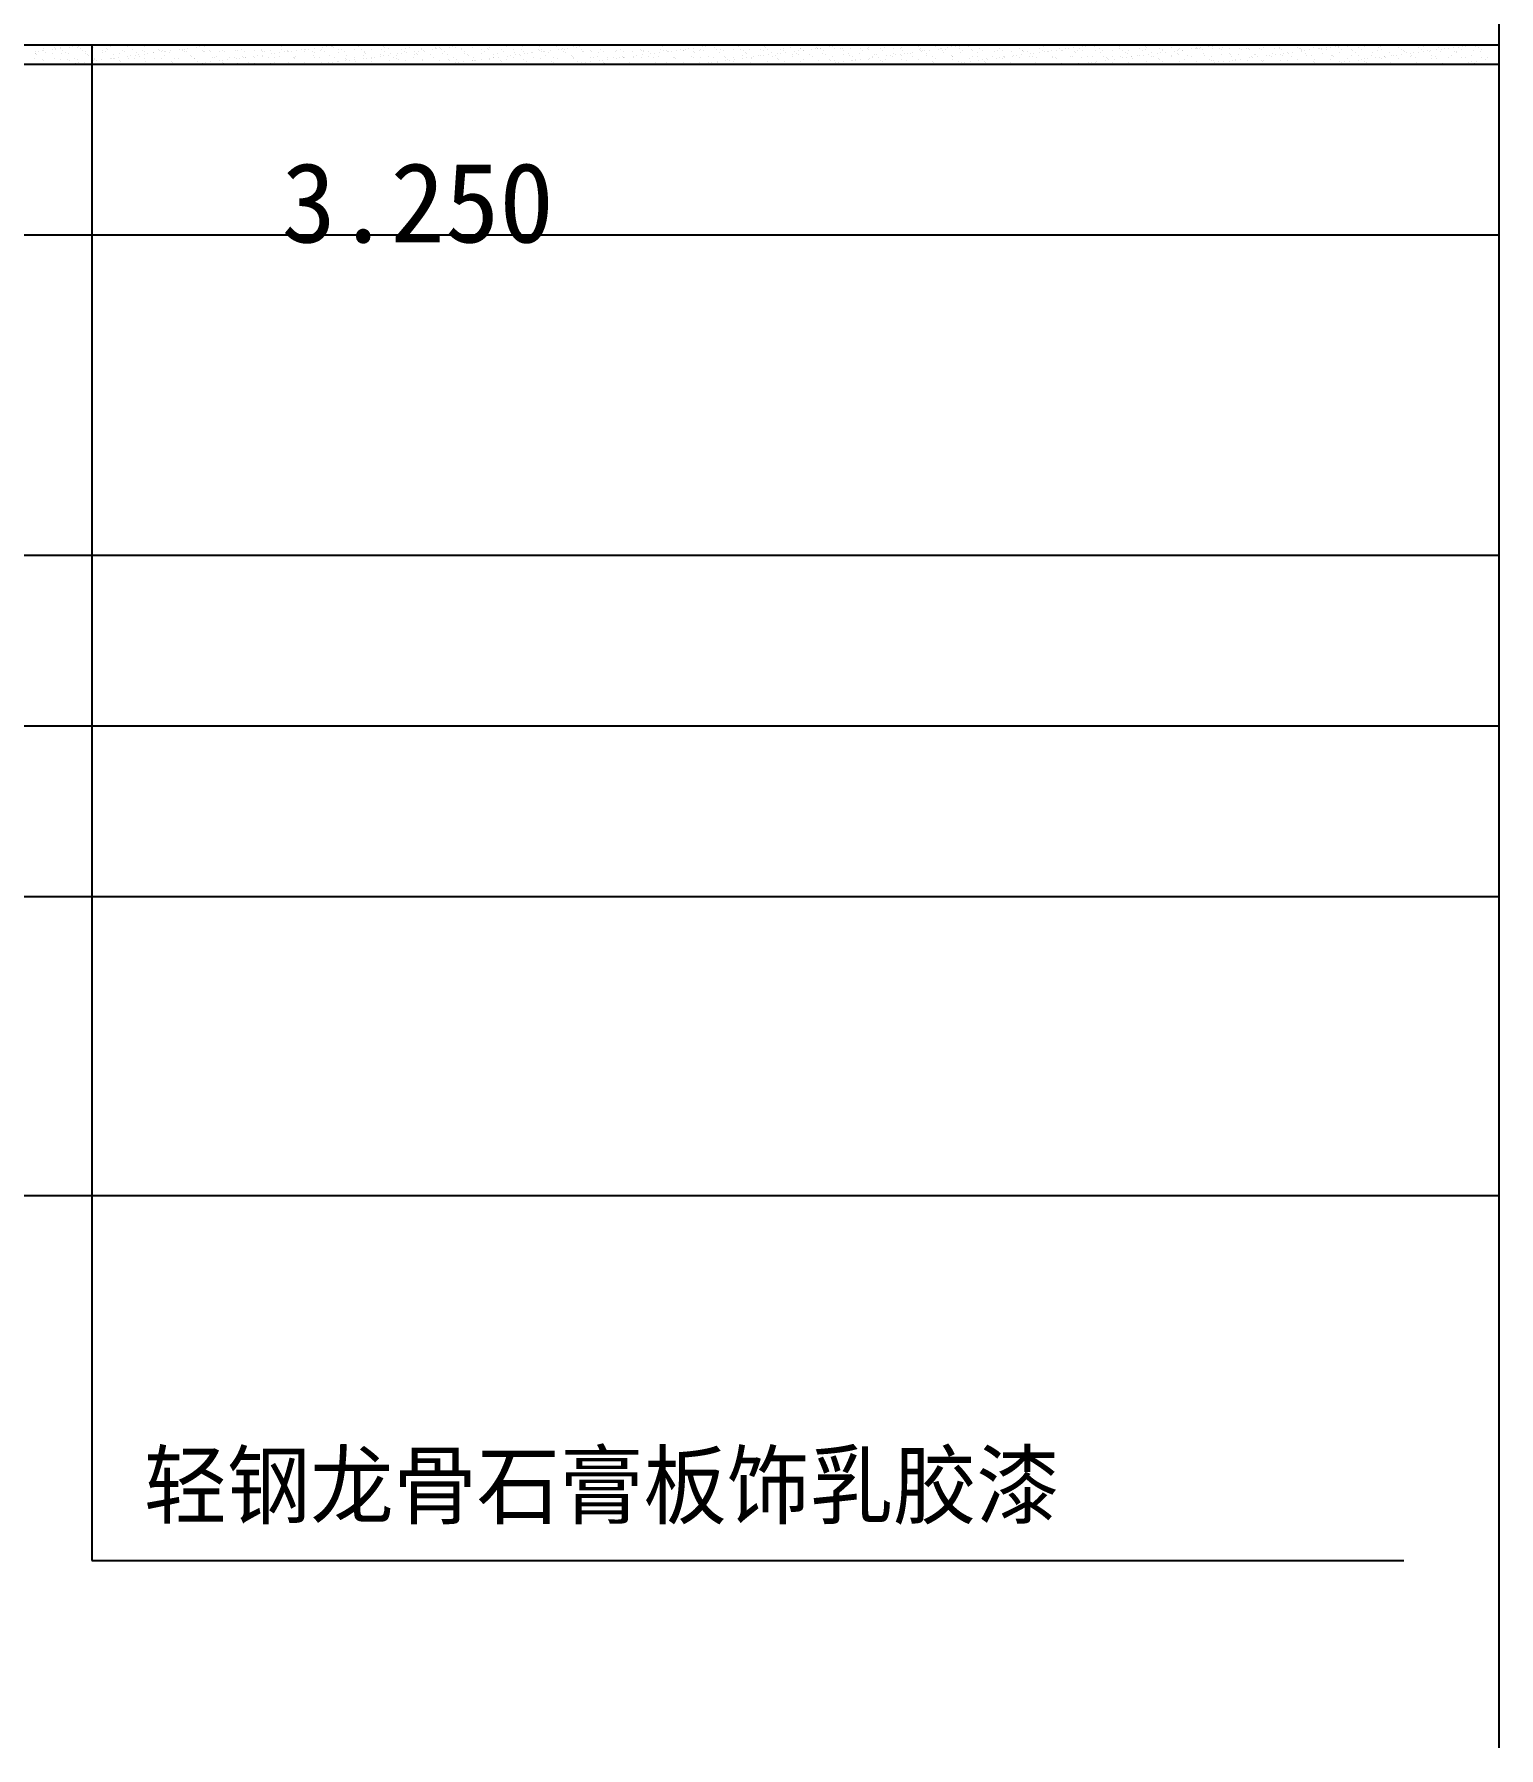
# Model space of a CAD drawing. Header units: metres. Extents: x 39056 to 50773, y 16374 to 21719.
# Drawn here: x 48029 to 50773, y 16874 to 20086 of the extents above; entities that cross this region are included whole.
import ezdxf

# ---------------------------------------------------------------- set-up
doc = ezdxf.new("R2010")
doc.units = ezdxf.units.M
for name, color, linetype in [('10', 8, 'Continuous'), ('10地线纹理填充', 8, 'Continuous'), ('4', 6, 'Continuous'), ('7', 7, 'Continuous'), ('WALL', 7, 'Continuous'), ('细线', 1, 'Continuous')]:
    doc.layers.add(name, color=color, linetype=linetype)
doc.dimstyles.get("Standard").update_dxf_attribs({"dimtxt": 2.5, "dimasz": 2.5, "dimexe": 1.25, "dimexo": 0.625, "dimtad": 1, "dimcen": 2.5, "dimazin": 3, "dimtfac": 1, "dimtmove": 0, "dimatfit": 3})

msp = doc.modelspace()

# ---------------------------------------------------------------- linework, layer by layer
at = {"layer": '10'}
for p, q in [((48030.33, 20041.07), (48030.33, 20041.07)), ((48030.69, 20053.07), (48030.69, 20053.07)), ((48031.25, 20050.28), (48031.25, 20050.28)), ((48031.25, 20049.24), (48031.25, 20049.24)), ((48033.46, 20048.26), (48033.46, 20048.26)), ((48036.93, 20053.89), (48036.93, 20053.89)), ((48044.42, 20055.96), (48044.42, 20055.96)), ((48045.72, 20060.34), (48045.72, 20060.34)), ((48046.69, 20055.18), (48046.69, 20055.18)), ((48049.48, 20052.74), (48049.48, 20052.74)), ((48062.66, 20049.64), (48062.66, 20049.64)), ((48062.99, 20057.32), (48062.99, 20057.32)), ((48067.32, 20060.82), (48067.32, 20060.82)), ((48067.7, 20041.14), (48067.7, 20041.14)), ((48069.23, 20058.15), (48069.23, 20058.15)), ((48069.54, 20058.79), (48069.54, 20058.79)), ((48078.13, 20061.51), (48078.13, 20061.51)), ((48078.99, 20059.43), (48078.99, 20059.43)), ((48079.98, 20049.22), (48079.98, 20049.22)), ((48081.79, 20056.03), (48081.79, 20056.03)), ((48086.85, 20052.81), (48086.85, 20052.81)), ((48093.36, 20049.49), (48093.36, 20049.49)), ((48095.29, 20061.58), (48095.29, 20061.58)), ((48101.54, 20062.4), (48101.54, 20062.4)), ((48105.07, 20041.2), (48105.07, 20041.2)), ((48109.54, 20061.91), (48109.54, 20061.91)), ((48111.29, 20063.68), (48111.29, 20063.68)), ((48116.05, 20059.75), (48116.05, 20059.75)), ((48119.16, 20056.1), (48119.16, 20056.1)), ((48124.22, 20052.88), (48124.22, 20052.88)), ((48125.77, 20050.66), (48125.77, 20050.66)), ((48127.59, 20065.83), (48127.59, 20065.83)), ((48127.99, 20048.81), (48127.99, 20048.81)), ((48130.2, 20046.78), (48130.2, 20046.78)), ((48140.24, 20061.77), (48140.24, 20061.77)), ((48142.43, 20041.27), (48142.43, 20041.27)), ((48156.53, 20056.17), (48156.53, 20056.17)), ((48157.18, 20051.06), (48157.18, 20051.06)), ((48161.59, 20052.94), (48161.59, 20052.94)), ((48164.07, 20059.34), (48164.07, 20059.34)), ((48166.28, 20057.31), (48166.28, 20057.31)), ((48170.96, 20040.47), (48170.96, 20040.47)), ((48172.65, 20062.93), (48172.65, 20062.93)), ((48176.72, 20047.75), (48176.72, 20047.75)), ((48177.2, 20041.29), (48177.2, 20041.29)), ((48179.8, 20041.34), (48179.8, 20041.34)), ((48186.96, 20042.57), (48186.96, 20042.57)), ((48187.88, 20050.91), (48187.88, 20050.91)), ((48193.9, 20056.24), (48193.9, 20056.24)), ((48198.96, 20053.01), (48198.96, 20053.01)), ((48203.26, 20044.72), (48203.26, 20044.72)), ((48204.06, 20063.33), (48204.06, 20063.33)), ((48209.5, 20045.54), (48209.5, 20045.54)), ((48212.79, 20058.28), (48212.79, 20058.28)), ((48217.17, 20041.41), (48217.17, 20041.41)), ((48219.26, 20046.83), (48219.26, 20046.83)), ((48220.29, 20052.08), (48220.29, 20052.08)), ((48224.74, 20047.34), (48224.74, 20047.34)), ((48226.95, 20045.31), (48226.95, 20045.31)), ((48231.27, 20056.3), (48231.27, 20056.3)), ((48234.76, 20063.19), (48234.76, 20063.19)), ((48235.56, 20048.97), (48235.56, 20048.97)), ((48236.33, 20053.08), (48236.33, 20053.08)), ((48241.8, 20049.79), (48241.8, 20049.79)), ((48251.56, 20051.08), (48251.56, 20051.08)), ((48251.7, 20052.48), (48251.7, 20052.48)), ((48254.54, 20041.47), (48254.54, 20041.47)), ((48260.81, 20057.87), (48260.81, 20057.87)), ((48263.02, 20055.84), (48263.02, 20055.84)), ((48267.17, 20064.35), (48267.17, 20064.35)), ((48267.86, 20053.22), (48267.86, 20053.22)), ((48267.92, 20041.23), (48267.92, 20041.23)), ((48268.64, 20056.37), (48268.64, 20056.37)), ((48273.46, 20046.28), (48273.46, 20046.28)), ((48273.7, 20053.15), (48273.7, 20053.15)), ((48274.11, 20054.05), (48274.11, 20054.05)), ((48282.39, 20052.34), (48282.39, 20052.34)), ((48283.86, 20055.33), (48283.86, 20055.33)), ((48291.91, 20041.54), (48291.91, 20041.54)), ((48298.58, 20064.75), (48298.58, 20064.75)), ((48299.34, 20041.63), (48299.34, 20041.63)), ((48300.16, 20057.48), (48300.16, 20057.48)), ((48306.01, 20056.44), (48306.01, 20056.44)), ((48306.41, 20058.3), (48306.41, 20058.3)), ((48309.53, 20056.81), (48309.53, 20056.81)), ((48311.07, 20053.22), (48311.07, 20053.22)), ((48314.81, 20053.5), (48314.81, 20053.5)), ((48316.16, 20059.58), (48316.16, 20059.58)), ((48321.48, 20045.86), (48321.48, 20045.86)), ((48323.69, 20043.84), (48323.69, 20043.84)), ((48329.28, 20064.61), (48329.28, 20064.61)), ((48329.28, 20041.61), (48329.28, 20041.61)), ((48330.03, 20041.49), (48330.03, 20041.49)), ((48332.46, 20061.73), (48332.46, 20061.73)), ((48338.71, 20062.55), (48338.71, 20062.55)), ((48343.38, 20056.51), (48343.38, 20056.51)), ((48346.22, 20053.9), (48346.22, 20053.9)), ((48348.44, 20053.28), (48348.44, 20053.28)), ((48348.46, 20063.84), (48348.46, 20063.84)), ((48357.55, 20056.39), (48357.55, 20056.39)), ((48359.76, 20054.37), (48359.76, 20054.37)), ((48361.69, 20065.78), (48361.69, 20065.78)), ((48362.44, 20042.65), (48362.44, 20042.65)), ((48364.76, 20065.98), (48364.76, 20065.98)), ((48366.65, 20041.68), (48366.65, 20041.68)), ((48370.2, 20044.8), (48370.2, 20044.8)), ((48376.91, 20053.76), (48376.91, 20053.76)), ((48380.75, 20056.58), (48380.75, 20056.58)), ((48385.81, 20053.35), (48385.81, 20053.35)), ((48393.1, 20066.18), (48393.1, 20066.18)), ((48393.85, 20043.05), (48393.85, 20043.05)), ((48395.84, 20064.9), (48395.84, 20064.9)), ((48404.02, 20041.75), (48404.02, 20041.75)), ((48406.28, 20055.33), (48406.28, 20055.33)), ((48408.13, 20040.62), (48408.13, 20040.62)), ((48409.32, 20054.92), (48409.32, 20054.92)), ((48414.37, 20041.44), (48414.37, 20041.44)), ((48418.11, 20056.64), (48418.11, 20056.64)), ((48418.22, 20044.39), (48418.22, 20044.39)), ((48420.43, 20042.36), (48420.43, 20042.36)), ((48423.18, 20053.42), (48423.18, 20053.42)), ((48423.8, 20066.03), (48423.8, 20066.03)), ((48424.13, 20042.73), (48424.13, 20042.73)), ((48424.55, 20042.91), (48424.55, 20042.91)), ((48440.43, 20044.87), (48440.43, 20044.87)), ((48440.74, 20055.33), (48440.74, 20055.33)), ((48441.39, 20041.81), (48441.39, 20041.81)), ((48442.35, 20065.87), (48442.35, 20065.87)), ((48446.68, 20045.7), (48446.68, 20045.7)), ((48454.29, 20054.92), (48454.29, 20054.92)), ((48455.48, 20056.71), (48455.48, 20056.71)), ((48456.43, 20046.98), (48456.43, 20046.98)), ((48456.51, 20052.89), (48456.51, 20052.89)), ((48456.96, 20044.07), (48456.96, 20044.07)), ((48460.54, 20053.49), (48460.54, 20053.49)), ((48466.95, 20043.33), (48466.95, 20043.33)), ((48471.43, 20055.18), (48471.43, 20055.18)), ((48472.73, 20049.13), (48472.73, 20049.13)), ((48478.76, 20041.88), (48478.76, 20041.88)), ((48478.98, 20049.95), (48478.98, 20049.95)), ((48488.37, 20044.48), (48488.37, 20044.48)), ((48488.73, 20051.23), (48488.73, 20051.23)), ((48490.37, 20065.45), (48490.37, 20065.45)), ((48492.58, 20063.43), (48492.58, 20063.43)), ((48492.85, 20056.78), (48492.85, 20056.78)), ((48497.91, 20053.56), (48497.91, 20053.56)), ((48503.02, 20053.86), (48503.02, 20053.86)), ((48503.84, 20056.35), (48503.84, 20056.35)), ((48505.03, 20053.38), (48505.03, 20053.38)), ((48511.28, 20054.2), (48511.28, 20054.2)), ((48514.96, 20042.92), (48514.96, 20042.92)), ((48516.13, 20041.95), (48516.13, 20041.95)), ((48517.17, 20040.89), (48517.17, 20040.89)), ((48519.07, 20044.33), (48519.07, 20044.33)), ((48521.03, 20055.49), (48521.03, 20055.49)), ((48530.22, 20056.85), (48530.22, 20056.85)), ((48535.25, 20056.75), (48535.25, 20056.75)), ((48535.28, 20053.62), (48535.28, 20053.62)), ((48537.33, 20057.63), (48537.33, 20057.63)), ((48539.09, 20064.39), (48539.09, 20064.39)), ((48543.58, 20058.45), (48543.58, 20058.45)), ((48551.04, 20053.45), (48551.04, 20053.45)), ((48551.48, 20045.5), (48551.48, 20045.5)), ((48553.25, 20051.42), (48553.25, 20051.42)), ((48553.34, 20059.74), (48553.34, 20059.74)), ((48553.5, 20042.02), (48553.5, 20042.02)), ((48563.69, 20041.85), (48563.69, 20041.85)), ((48565.95, 20056.6), (48565.95, 20056.6)), ((48567.59, 20056.92), (48567.59, 20056.92)), ((48569.63, 20061.88), (48569.63, 20061.88)), ((48572.65, 20053.69), (48572.65, 20053.69)), ((48575.88, 20062.71), (48575.88, 20062.71)), ((48582.89, 20045.9), (48582.89, 20045.9)), ((48585.64, 20063.99), (48585.64, 20063.99)), ((48587.11, 20063.98), (48587.11, 20063.98)), ((48589.32, 20061.95), (48589.32, 20061.95)), ((48590.87, 20042.09), (48590.87, 20042.09)), ((48598.36, 20057.77), (48598.36, 20057.77)), ((48599.76, 20052.39), (48599.76, 20052.39)), ((48601.94, 20066.14), (48601.94, 20066.14)), ((48604.96, 20056.98), (48604.96, 20056.98)), ((48610.02, 20053.76), (48610.02, 20053.76)), ((48611.71, 20041.44), (48611.71, 20041.44)), ((48613.59, 20045.75), (48613.59, 20045.75)), ((48628.24, 20042.15), (48628.24, 20042.15)), ((48629.77, 20058.17), (48629.77, 20058.17)), ((48635.84, 20062.92), (48635.84, 20062.92)), ((48642.33, 20057.05), (48642.33, 20057.05)), ((48645.3, 20040.78), (48645.3, 20040.78)), ((48646, 20046.92), (48646, 20046.92)), ((48647.39, 20053.83), (48647.39, 20053.83)), ((48647.78, 20051.97), (48647.78, 20051.97)), ((48649.99, 20049.95), (48649.99, 20049.95)), ((48651.55, 20041.6), (48651.55, 20041.6)), ((48660.47, 20058.02), (48660.47, 20058.02)), ((48661.3, 20042.88), (48661.3, 20042.88)), ((48665.61, 20042.22), (48665.61, 20042.22)), ((48677.41, 20047.32), (48677.41, 20047.32)), ((48677.6, 20045.03), (48677.6, 20045.03)), ((48679.7, 20057.12), (48679.7, 20057.12)), ((48683.85, 20062.51), (48683.85, 20062.51)), ((48683.85, 20045.85), (48683.85, 20045.85)), ((48684.76, 20053.9), (48684.76, 20053.9)), ((48686.06, 20060.48), (48686.06, 20060.48)), ((48692.88, 20059.19), (48692.88, 20059.19)), ((48693.6, 20047.14), (48693.6, 20047.14)), ((48696.5, 20050.91), (48696.5, 20050.91)), ((48702.98, 20042.29), (48702.98, 20042.29)), ((48708.11, 20047.17), (48708.11, 20047.17)), ((48709.9, 20049.28), (48709.9, 20049.28)), ((48716.15, 20050.1), (48716.15, 20050.1)), ((48717.07, 20057.19), (48717.07, 20057.19)), ((48722.13, 20053.96), (48722.13, 20053.96)), ((48724.29, 20059.59), (48724.29, 20059.59)), ((48725.91, 20051.39), (48725.91, 20051.39)), ((48732.58, 20061.45), (48732.58, 20061.45)), ((48740.35, 20042.36), (48740.35, 20042.36)), ((48740.52, 20048.34), (48740.52, 20048.34)), ((48742.21, 20053.53), (48742.21, 20053.53)), ((48744.52, 20050.5), (48744.52, 20050.5)), ((48746.73, 20048.47), (48746.73, 20048.47)), ((48748.45, 20054.36), (48748.45, 20054.36)), ((48754.44, 20057.25), (48754.44, 20057.25)), ((48754.99, 20059.44), (48754.99, 20059.44)), ((48758.21, 20055.64), (48758.21, 20055.64)), ((48759.5, 20054.03), (48759.5, 20054.03)), ((48771.93, 20048.74), (48771.93, 20048.74)), ((48774.51, 20057.79), (48774.51, 20057.79)), ((48777.72, 20042.43), (48777.72, 20042.43)), ((48780.6, 20061.03), (48780.6, 20061.03)), ((48780.75, 20058.61), (48780.75, 20058.61)), ((48782.81, 20059.01), (48782.81, 20059.01)), ((48787.4, 20060.61), (48787.4, 20060.61)), ((48790.51, 20059.89), (48790.51, 20059.89)), ((48791.81, 20057.32), (48791.81, 20057.32)), ((48793.25, 20049.44), (48793.25, 20049.44)), ((48796.87, 20054.1), (48796.87, 20054.1)), ((48802.63, 20048.59), (48802.63, 20048.59)), ((48806.81, 20062.04), (48806.81, 20062.04)), ((48813.05, 20062.86), (48813.05, 20062.86)), ((48815.09, 20042.49), (48815.09, 20042.49)), ((48818.81, 20061.01), (48818.81, 20061.01)), ((48822.81, 20064.15), (48822.81, 20064.15)), ((48829.18, 20057.39), (48829.18, 20057.39)), ((48829.32, 20059.97), (48829.32, 20059.97)), ((48834.24, 20054.17), (48834.24, 20054.17)), ((48835.04, 20049.76), (48835.04, 20049.76)), ((48839.11, 20066.29), (48839.11, 20066.29)), ((48841.26, 20049.03), (48841.26, 20049.03)), ((48843.48, 20047), (48843.48, 20047)), ((48849.51, 20060.86), (48849.51, 20060.86)), ((48852.46, 20042.56), (48852.46, 20042.56)), ((48866.45, 20050.16), (48866.45, 20050.16)), ((48866.55, 20057.46), (48866.55, 20057.46)), ((48871.61, 20054.23), (48871.61, 20054.23)), ((48877.34, 20059.56), (48877.34, 20059.56)), ((48879.55, 20057.53), (48879.55, 20057.53)), ((48881.92, 20062.03), (48881.92, 20062.03)), ((48882.47, 20040.93), (48882.47, 20040.93)), ((48888.72, 20041.75), (48888.72, 20041.75)), ((48889.83, 20042.63), (48889.83, 20042.63)), ((48889.99, 20047.97), (48889.99, 20047.97)), ((48897.15, 20050.01), (48897.15, 20050.01)), ((48898.48, 20043.04), (48898.48, 20043.04)), ((48903.92, 20057.53), (48903.92, 20057.53)), ((48908.98, 20054.3), (48908.98, 20054.3)), ((48913.33, 20062.43), (48913.33, 20062.43)), ((48914.78, 20045.18), (48914.78, 20045.18)), ((48921.02, 20046.01), (48921.02, 20046.01)), ((48926.06, 20058.5), (48926.06, 20058.5)), ((48927.2, 20042.7), (48927.2, 20042.7)), ((48929.56, 20051.18), (48929.56, 20051.18)), ((48930.78, 20047.29), (48930.78, 20047.29)), ((48938.01, 20047.55), (48938.01, 20047.55)), ((48940.22, 20045.53), (48940.22, 20045.53)), ((48941.29, 20057.59), (48941.29, 20057.59)), ((48944.03, 20062.28), (48944.03, 20062.28)), ((48946.35, 20054.37), (48946.35, 20054.37)), ((48947.08, 20049.44), (48947.08, 20049.44)), ((48953.32, 20050.26), (48953.32, 20050.26)), ((48960.97, 20051.58), (48960.97, 20051.58)), ((48963.08, 20051.54), (48963.08, 20051.54)), ((48964.57, 20042.77), (48964.57, 20042.77)), ((48974.08, 20058.09), (48974.08, 20058.09)), ((48976.29, 20056.06), (48976.29, 20056.06)), ((48976.44, 20063.45), (48976.44, 20063.45)), ((48978.66, 20057.66), (48978.66, 20057.66)), ((48979.38, 20053.69), (48979.38, 20053.69)), ((48983.72, 20054.44), (48983.72, 20054.44)), ((48985.62, 20054.51), (48985.62, 20054.51)), ((48986.73, 20046.49), (48986.73, 20046.49)), ((48991.66, 20051.43), (48991.66, 20051.43)), ((48995.38, 20055.8), (48995.38, 20055.8)), ((49001.94, 20042.83), (49001.94, 20042.83)), ((49007.85, 20063.85), (49007.85, 20063.85)), ((49008.6, 20040.73), (49008.6, 20040.73)), ((49011.68, 20057.94), (49011.68, 20057.94)), ((49016.03, 20057.73), (49016.03, 20057.73)), ((49017.93, 20058.76), (49017.93, 20058.76)), ((49021.09, 20054.51), (49021.09, 20054.51)), ((49022.81, 20057.02), (49022.81, 20057.02)), ((49024.08, 20052.6), (49024.08, 20052.6)), ((49027.68, 20060.05), (49027.68, 20060.05)), ((49034.75, 20046.08), (49034.75, 20046.08)), ((49036.96, 20044.05), (49036.96, 20044.05)), ((49038.55, 20063.7), (49038.55, 20063.7)), ((49039.3, 20040.58), (49039.3, 20040.58)), ((49039.31, 20042.9), (49039.31, 20042.9)), ((49043.98, 20062.19), (49043.98, 20062.19)), ((49050.23, 20063.02), (49050.23, 20063.02)), ((49053.4, 20057.8), (49053.4, 20057.8)), ((49055.49, 20053), (49055.49, 20053)), ((49058.46, 20054.57), (49058.46, 20054.57)), ((49059.98, 20064.3), (49059.98, 20064.3)), ((49070.82, 20056.61), (49070.82, 20056.61)), ((49070.96, 20064.87), (49070.96, 20064.87)), ((49071.71, 20041.75), (49071.71, 20041.75)), ((49073.03, 20054.59), (49073.03, 20054.59)), ((49076.68, 20042.97), (49076.68, 20042.97)), ((49083.47, 20045.02), (49083.47, 20045.02)), ((49086.18, 20052.85), (49086.18, 20052.85)), ((49090.77, 20057.87), (49090.77, 20057.87)), ((49095.83, 20054.64), (49095.83, 20054.64)), ((49102.37, 20065.27), (49102.37, 20065.27)), ((49103.12, 20042.15), (49103.12, 20042.15)), ((49109.11, 20065.12), (49109.11, 20065.12)), ((49114.05, 20043.04), (49114.05, 20043.04)), ((49118.59, 20054.02), (49118.59, 20054.02)), ((49119.55, 20055.55), (49119.55, 20055.55)), ((49119.65, 20041.09), (49119.65, 20041.09)), ((49125.89, 20041.91), (49125.89, 20041.91)), ((49128.14, 20057.93), (49128.14, 20057.93)), ((49131.49, 20044.61), (49131.49, 20044.61)), ((49133.06, 20065.13), (49133.06, 20065.13)), ((49133.2, 20054.71), (49133.2, 20054.71)), ((49133.7, 20042.58), (49133.7, 20042.58)), ((49133.82, 20042), (49133.82, 20042)), ((49135.65, 20043.19), (49135.65, 20043.19)), ((49150.01, 20054.42), (49150.01, 20054.42)), ((49151.42, 20043.1), (49151.42, 20043.1)), ((49151.95, 20045.34), (49151.95, 20045.34)), ((49155.62, 20066.08), (49155.62, 20066.08)), ((49158.19, 20046.16), (49158.19, 20046.16)), ((49165.48, 20066.29), (49165.48, 20066.29)), ((49165.51, 20058), (49165.51, 20058)), ((49166.23, 20043.17), (49166.23, 20043.17)), ((49167.57, 20055.14), (49167.57, 20055.14)), ((49167.95, 20047.44), (49167.95, 20047.44)), ((49169.78, 20053.11), (49169.78, 20053.11)), ((49170.57, 20054.78), (49170.57, 20054.78)), ((49180.22, 20043.55), (49180.22, 20043.55)), ((49180.7, 20054.28), (49180.7, 20054.28)), ((49184.25, 20049.59), (49184.25, 20049.59)), ((49188.79, 20043.17), (49188.79, 20043.17)), ((49190.5, 20050.41), (49190.5, 20050.41)), ((49197.64, 20043.57), (49197.64, 20043.57)), ((49200.25, 20051.7), (49200.25, 20051.7)), ((49202.88, 20058.07), (49202.88, 20058.07)), ((49203.64, 20065.67), (49203.64, 20065.67)), ((49205.85, 20063.64), (49205.85, 20063.64)), ((49207.94, 20054.85), (49207.94, 20054.85)), ((49213.11, 20055.44), (49213.11, 20055.44)), ((49216.29, 20054.08), (49216.29, 20054.08)), ((49216.55, 20053.84), (49216.55, 20053.84)), ((49222.8, 20054.67), (49222.8, 20054.67)), ((49226.16, 20043.24), (49226.16, 20043.24)), ((49228.23, 20043.13), (49228.23, 20043.13)), ((49228.34, 20043.43), (49228.34, 20043.43)), ((49230.45, 20041.11), (49230.45, 20041.11)), ((49232.55, 20055.95), (49232.55, 20055.95)), ((49240.25, 20058.14), (49240.25, 20058.14)), ((49244.52, 20055.84), (49244.52, 20055.84)), ((49245.31, 20054.91), (49245.31, 20054.91)), ((49248.85, 20058.1), (49248.85, 20058.1)), ((49252.36, 20064.61), (49252.36, 20064.61)), ((49255.1, 20058.92), (49255.1, 20058.92)), ((49260.75, 20044.59), (49260.75, 20044.59)), ((49263.53, 20043.31), (49263.53, 20043.31)), ((49264.31, 20053.67), (49264.31, 20053.67)), ((49264.85, 20060.2), (49264.85, 20060.2)), ((49266.52, 20051.64), (49266.52, 20051.64)), ((49275.22, 20055.7), (49275.22, 20055.7)), ((49276.96, 20042.07), (49276.96, 20042.07)), ((49277.62, 20058.21), (49277.62, 20058.21)), ((49281.15, 20062.35), (49281.15, 20062.35)), ((49282.68, 20054.98), (49282.68, 20054.98)), ((49287.4, 20063.17), (49287.4, 20063.17)), ((49292.16, 20044.99), (49292.16, 20044.99)), ((49297.16, 20064.46), (49297.16, 20064.46)), ((49300.38, 20064.2), (49300.38, 20064.2)), ((49300.9, 20043.38), (49300.9, 20043.38)), ((49302.59, 20062.17), (49302.59, 20062.17)), ((49307.63, 20056.86), (49307.63, 20056.86)), ((49313.03, 20052.6), (49313.03, 20052.6)), ((49314.99, 20058.27), (49314.99, 20058.27)), ((49320.05, 20055.05), (49320.05, 20055.05)), ((49322.86, 20044.85), (49322.86, 20044.85)), ((49324.98, 20041.66), (49324.98, 20041.66)), ((49338.27, 20043.44), (49338.27, 20043.44)), ((49339.04, 20057.27), (49339.04, 20057.27)), ((49349.11, 20063.14), (49349.11, 20063.14)), ((49352.36, 20058.34), (49352.36, 20058.34)), ((49355.27, 20046.01), (49355.27, 20046.01)), ((49356.82, 20041.24), (49356.82, 20041.24)), ((49357.42, 20055.12), (49357.42, 20055.12)), ((49361.05, 20052.19), (49361.05, 20052.19)), ((49363.07, 20042.06), (49363.07, 20042.06)), ((49363.26, 20050.17), (49363.26, 20050.17)), ((49369.74, 20057.12), (49369.74, 20057.12)), ((49372.82, 20043.35), (49372.82, 20043.35)), ((49373.7, 20040.6), (49373.7, 20040.6)), ((49375.63, 20043.51), (49375.63, 20043.51)), ((49386.68, 20046.41), (49386.68, 20046.41)), ((49389.12, 20045.49), (49389.12, 20045.49)), ((49389.73, 20058.41), (49389.73, 20058.41)), ((49394.79, 20055.19), (49394.79, 20055.19)), ((49395.37, 20046.32), (49395.37, 20046.32)), ((49397.12, 20062.72), (49397.12, 20062.72)), ((49399.34, 20060.7), (49399.34, 20060.7)), ((49402.15, 20058.29), (49402.15, 20058.29)), ((49405.12, 20047.6), (49405.12, 20047.6)), ((49409.78, 20051.13), (49409.78, 20051.13)), ((49413, 20043.58), (49413, 20043.58)), ((49417.38, 20046.27), (49417.38, 20046.27)), ((49421.42, 20049.75), (49421.42, 20049.75)), ((49427.1, 20058.48), (49427.1, 20058.48)), ((49427.67, 20050.57), (49427.67, 20050.57)), ((49432.16, 20055.25), (49432.16, 20055.25)), ((49433.56, 20058.69), (49433.56, 20058.69)), ((49437.42, 20051.85), (49437.42, 20051.85)), ((49445.85, 20061.66), (49445.85, 20061.66)), ((49449.79, 20047.44), (49449.79, 20047.44)), ((49450.37, 20043.65), (49450.37, 20043.65)), ((49453.72, 20054), (49453.72, 20054)), ((49457.79, 20050.72), (49457.79, 20050.72)), ((49459.97, 20054.82), (49459.97, 20054.82)), ((49460.01, 20048.69), (49460.01, 20048.69)), ((49464.26, 20058.54), (49464.26, 20058.54)), ((49464.47, 20058.55), (49464.47, 20058.55)), ((49469.53, 20055.32), (49469.53, 20055.32)), ((49469.73, 20056.1), (49469.73, 20056.1)), ((49481.2, 20047.84), (49481.2, 20047.84)), ((49486.03, 20058.25), (49486.03, 20058.25)), ((49487.74, 20043.72), (49487.74, 20043.72)), ((49492.27, 20059.07), (49492.27, 20059.07)), ((49493.87, 20061.25), (49493.87, 20061.25)), ((49496.08, 20059.22), (49496.08, 20059.22)), ((49496.67, 20059.71), (49496.67, 20059.71)), ((49501.84, 20058.61), (49501.84, 20058.61)), ((49502.03, 20060.36), (49502.03, 20060.36)), ((49506.52, 20049.66), (49506.52, 20049.66)), ((49506.9, 20055.39), (49506.9, 20055.39)), ((49511.9, 20047.69), (49511.9, 20047.69)), ((49518.33, 20062.5), (49518.33, 20062.5)), ((49524.57, 20063.33), (49524.57, 20063.33)), ((49525.11, 20043.78), (49525.11, 20043.78)), ((49528.08, 20060.11), (49528.08, 20060.11)), ((49534.33, 20064.61), (49534.33, 20064.61)), ((49539.21, 20058.68), (49539.21, 20058.68)), ((49542.59, 20060.19), (49542.59, 20060.19)), ((49544.27, 20055.46), (49544.27, 20055.46)), ((49544.31, 20048.86), (49544.31, 20048.86)), ((49554.54, 20049.25), (49554.54, 20049.25)), ((49556.75, 20047.22), (49556.75, 20047.22)), ((49558.78, 20059.96), (49558.78, 20059.96)), ((49562.48, 20043.85), (49562.48, 20043.85)), ((49575.72, 20049.26), (49575.72, 20049.26)), ((49576.58, 20058.75), (49576.58, 20058.75)), ((49581.64, 20055.53), (49581.64, 20055.53)), ((49590.61, 20059.78), (49590.61, 20059.78)), ((49591.19, 20061.13), (49591.19, 20061.13)), ((49592.82, 20057.75), (49592.82, 20057.75)), ((49593.99, 20041.39), (49593.99, 20041.39)), ((49599.85, 20043.92), (49599.85, 20043.92)), ((49600.24, 20042.22), (49600.24, 20042.22)), ((49603.26, 20048.18), (49603.26, 20048.18)), ((49606.42, 20049.11), (49606.42, 20049.11)), ((49609.99, 20043.5), (49609.99, 20043.5)), ((49613.95, 20058.82), (49613.95, 20058.82)), ((49619.01, 20055.59), (49619.01, 20055.59)), ((49622.6, 20061.53), (49622.6, 20061.53)), ((49626.29, 20045.65), (49626.29, 20045.65)), ((49632.54, 20046.47), (49632.54, 20046.47)), ((49637.22, 20043.99), (49637.22, 20043.99)), ((49638.83, 20050.28), (49638.83, 20050.28)), ((49639.33, 20058.72), (49639.33, 20058.72)), ((49642.3, 20047.75), (49642.3, 20047.75)), ((49651.28, 20047.77), (49651.28, 20047.77)), ((49651.31, 20058.88), (49651.31, 20058.88)), ((49653.3, 20061.38), (49653.3, 20061.38)), ((49653.49, 20045.74), (49653.49, 20045.74)), ((49656.38, 20055.66), (49656.38, 20055.66)), ((49658.6, 20049.9), (49658.6, 20049.9)), ((49664.84, 20050.72), (49664.84, 20050.72)), ((49670.24, 20050.68), (49670.24, 20050.68)), ((49674.59, 20044.06), (49674.59, 20044.06)), ((49674.6, 20052.01), (49674.6, 20052.01)), ((49685.71, 20062.55), (49685.71, 20062.55)), ((49687.35, 20058.3), (49687.35, 20058.3)), ((49688.68, 20058.95), (49688.68, 20058.95)), ((49689.56, 20056.28), (49689.56, 20056.28)), ((49690.9, 20054.15), (49690.9, 20054.15)), ((49693.75, 20055.73), (49693.75, 20055.73)), ((49697.14, 20054.97), (49697.14, 20054.97)), ((49700, 20046.71), (49700, 20046.71)), ((49700.93, 20050.53), (49700.93, 20050.53)), ((49706.9, 20056.26), (49706.9, 20056.26)), ((49711.96, 20044.12), (49711.96, 20044.12)), ((49717.12, 20062.95), (49717.12, 20062.95)), ((49723.2, 20058.41), (49723.2, 20058.41)), ((49726.05, 20059.02), (49726.05, 20059.02)), ((49729.44, 20059.23), (49729.44, 20059.23)), ((49731.11, 20055.8), (49731.11, 20055.8)), ((49733.34, 20051.7), (49733.34, 20051.7)), ((49736.08, 20057.24), (49736.08, 20057.24)), ((49739.2, 20060.51), (49739.2, 20060.51)), ((49747.82, 20062.8), (49747.82, 20062.8)), ((49748.02, 20046.3), (49748.02, 20046.3)), ((49749.33, 20044.19), (49749.33, 20044.19)), ((49750.23, 20044.27), (49750.23, 20044.27)), ((49755.5, 20062.66), (49755.5, 20062.66)), ((49761.75, 20063.48), (49761.75, 20063.48)), ((49763.42, 20059.09), (49763.42, 20059.09)), ((49764.76, 20052.1), (49764.76, 20052.1)), ((49768.48, 20055.86), (49768.48, 20055.86)), ((49771.5, 20064.76), (49771.5, 20064.76)), ((49780.23, 20063.97), (49780.23, 20063.97)), ((49780.98, 20040.85), (49780.98, 20040.85)), ((49784.09, 20056.83), (49784.09, 20056.83)), ((49786.31, 20054.8), (49786.31, 20054.8)), ((49786.7, 20044.26), (49786.7, 20044.26)), ((49795.45, 20051.95), (49795.45, 20051.95)), ((49796.75, 20045.24), (49796.75, 20045.24)), ((49800.79, 20059.16), (49800.79, 20059.16)), ((49805.85, 20055.93), (49805.85, 20055.93)), ((49811.64, 20064.37), (49811.64, 20064.37)), ((49812.39, 20041.25), (49812.39, 20041.25)), ((49822.38, 20065.34), (49822.38, 20065.34)), ((49824.07, 20044.33), (49824.07, 20044.33)), ((49827.86, 20053.12), (49827.86, 20053.12)), ((49831.17, 20041.55), (49831.17, 20041.55)), ((49832.82, 20055.77), (49832.82, 20055.77)), ((49837.41, 20042.37), (49837.41, 20042.37)), ((49838.16, 20059.22), (49838.16, 20059.22)), ((49842.33, 20064.22), (49842.33, 20064.22)), ((49843.09, 20041.1), (49843.09, 20041.1)), ((49843.22, 20056), (49843.22, 20056)), ((49844.76, 20044.82), (49844.76, 20044.82)), ((49846.98, 20042.8), (49846.98, 20042.8)), ((49847.17, 20043.66), (49847.17, 20043.66)), ((49859.27, 20053.52), (49859.27, 20053.52)), ((49861.44, 20044.39), (49861.44, 20044.39)), ((49863.47, 20045.8), (49863.47, 20045.8)), ((49868.89, 20066.3), (49868.89, 20066.3)), ((49869.71, 20046.62), (49869.71, 20046.62)), ((49874.75, 20065.39), (49874.75, 20065.39)), ((49875.5, 20042.27), (49875.5, 20042.27)), ((49875.53, 20059.29), (49875.53, 20059.29)), ((49879.47, 20047.91), (49879.47, 20047.91)), ((49880.59, 20056.07), (49880.59, 20056.07)), ((49880.84, 20055.36), (49880.84, 20055.36)), ((49883.05, 20053.33), (49883.05, 20053.33)), ((49889.97, 20053.37), (49889.97, 20053.37)), ((49893.49, 20043.76), (49893.49, 20043.76)), ((49895.77, 20050.05), (49895.77, 20050.05)), ((49898.81, 20044.46), (49898.81, 20044.46)), ((49902.01, 20050.88), (49902.01, 20050.88)), ((49906.16, 20065.79), (49906.16, 20065.79)), ((49906.91, 20042.67), (49906.91, 20042.67)), ((49911.77, 20052.16), (49911.77, 20052.16)), ((49912.9, 20059.36), (49912.9, 20059.36)), ((49916.91, 20065.89), (49916.91, 20065.89)), ((49917.96, 20056.14), (49917.96, 20056.14)), ((49919.12, 20063.86), (49919.12, 20063.86)), ((49922.38, 20054.54), (49922.38, 20054.54)), ((49928.07, 20054.31), (49928.07, 20054.31)), ((49929.56, 20054.3), (49929.56, 20054.3)), ((49934.32, 20055.13), (49934.32, 20055.13)), ((49936.18, 20044.53), (49936.18, 20044.53)), ((49936.85, 20065.64), (49936.85, 20065.64)), ((49937.61, 20042.52), (49937.61, 20042.52)), ((49941.51, 20043.35), (49941.51, 20043.35)), ((49943.72, 20041.32), (49943.72, 20041.32)), ((49944.07, 20056.41), (49944.07, 20056.41)), ((49950.27, 20059.43), (49950.27, 20059.43)), ((49953.79, 20054.94), (49953.79, 20054.94)), ((49955.33, 20056.2), (49955.33, 20056.2)), ((49960.37, 20058.56), (49960.37, 20058.56)), ((49965.64, 20064.83), (49965.64, 20064.83)), ((49966.62, 20059.38), (49966.62, 20059.38)), ((49970.02, 20043.69), (49970.02, 20043.69)), ((49973.55, 20044.6), (49973.55, 20044.6)), ((49976.37, 20060.67), (49976.37, 20060.67)), ((49977.58, 20053.88), (49977.58, 20053.88)), ((49979.79, 20051.86), (49979.79, 20051.86)), ((49984.49, 20054.79), (49984.49, 20054.79)), ((49987.64, 20059.5), (49987.64, 20059.5)), ((49990.23, 20042.29), (49990.23, 20042.29)), ((49992.67, 20062.81), (49992.67, 20062.81)), ((49992.7, 20056.27), (49992.7, 20056.27)), ((49998.92, 20063.63), (49998.92, 20063.63)), ((50001.43, 20044.09), (50001.43, 20044.09)), ((50008.67, 20064.92), (50008.67, 20064.92)), ((50010.92, 20044.67), (50010.92, 20044.67)), ((50013.65, 20064.42), (50013.65, 20064.42)), ((50015.87, 20062.39), (50015.87, 20062.39)), ((50016.9, 20055.96), (50016.9, 20055.96)), ((50025.01, 20059.56), (50025.01, 20059.56)), ((50026.31, 20052.82), (50026.31, 20052.82)), ((50030.07, 20056.34), (50030.07, 20056.34)), ((50032.13, 20043.94), (50032.13, 20043.94)), ((50038.25, 20041.88), (50038.25, 20041.88)), ((50048.29, 20044.73), (50048.29, 20044.73)), ((50048.31, 20056.36), (50048.31, 20056.36)), ((50062.38, 20063.35), (50062.38, 20063.35)), ((50062.38, 20059.63), (50062.38, 20059.63)), ((50064.54, 20045.11), (50064.54, 20045.11)), ((50067.44, 20056.41), (50067.44, 20056.41)), ((50068.34, 20041.7), (50068.34, 20041.7)), ((50074.32, 20052.41), (50074.32, 20052.41)), ((50074.58, 20042.53), (50074.58, 20042.53)), ((50076.53, 20050.38), (50076.53, 20050.38)), ((50079.01, 20056.22), (50079.01, 20056.22)), ((50084.34, 20043.81), (50084.34, 20043.81)), ((50085.66, 20044.8), (50085.66, 20044.8)), ((50086.97, 20040.82), (50086.97, 20040.82)), ((50095.95, 20045.51), (50095.95, 20045.51)), ((50099.75, 20059.7), (50099.75, 20059.7)), ((50100.64, 20045.96), (50100.64, 20045.96)), ((50104.81, 20056.48), (50104.81, 20056.48)), ((50106.89, 20046.78), (50106.89, 20046.78)), ((50110.4, 20062.94), (50110.4, 20062.94)), ((50111.42, 20057.38), (50111.42, 20057.38)), ((50112.61, 20060.92), (50112.61, 20060.92)), ((50116.64, 20048.06), (50116.64, 20048.06)), ((50123.03, 20044.87), (50123.03, 20044.87)), ((50123.05, 20051.35), (50123.05, 20051.35)), ((50126.65, 20045.37), (50126.65, 20045.37)), ((50132.94, 20050.21), (50132.94, 20050.21)), ((50137.12, 20059.77), (50137.12, 20059.77)), ((50139.19, 20051.03), (50139.19, 20051.03)), ((50142.18, 20056.54), (50142.18, 20056.54)), ((50142.83, 20057.78), (50142.83, 20057.78)), ((50148.94, 20052.32), (50148.94, 20052.32)), ((50159.06, 20046.53), (50159.06, 20046.53)), ((50159.12, 20061.88), (50159.12, 20061.88)), ((50160.4, 20044.94), (50160.4, 20044.94)), ((50165.24, 20054.46), (50165.24, 20054.46)), ((50171.07, 20050.94), (50171.07, 20050.94)), ((50171.49, 20055.28), (50171.49, 20055.28)), ((50173.28, 20048.91), (50173.28, 20048.91)), ((50173.53, 20057.64), (50173.53, 20057.64)), ((50174.49, 20059.84), (50174.49, 20059.84)), ((50179.55, 20056.61), (50179.55, 20056.61)), ((50181.24, 20056.57), (50181.24, 20056.57)), ((50190.47, 20046.93), (50190.47, 20046.93)), ((50197.54, 20058.71), (50197.54, 20058.71)), ((50197.77, 20045.01), (50197.77, 20045.01)), ((50203.79, 20059.54), (50203.79, 20059.54)), ((50205.94, 20058.8), (50205.94, 20058.8)), ((50207.14, 20061.47), (50207.14, 20061.47)), ((50209.35, 20059.44), (50209.35, 20059.44)), ((50211.86, 20059.9), (50211.86, 20059.9)), ((50213.55, 20060.82), (50213.55, 20060.82)), ((50216.92, 20056.68), (50216.92, 20056.68)), ((50219.79, 20049.88), (50219.79, 20049.88)), ((50221.17, 20046.79), (50221.17, 20046.79)), ((50229.84, 20062.97), (50229.84, 20062.97)), ((50235.14, 20045.07), (50235.14, 20045.07)), ((50236.09, 20063.79), (50236.09, 20063.79)), ((50237.35, 20059.2), (50237.35, 20059.2)), ((50245.85, 20065.07), (50245.85, 20065.07)), ((50249.23, 20059.97), (50249.23, 20059.97)), ((50253.58, 20047.95), (50253.58, 20047.95)), ((50254.29, 20056.75), (50254.29, 20056.75)), ((50255.86, 20060.41), (50255.86, 20060.41)), ((50267.81, 20049.46), (50267.81, 20049.46)), ((50268.05, 20059.06), (50268.05, 20059.06)), ((50270.02, 20047.44), (50270.02, 20047.44)), ((50272.51, 20045.14), (50272.51, 20045.14)), ((50284.99, 20048.35), (50284.99, 20048.35)), ((50286.6, 20060.04), (50286.6, 20060.04)), ((50291.66, 20056.82), (50291.66, 20056.82)), ((50300.46, 20060.23), (50300.46, 20060.23)), ((50303.88, 20059.99), (50303.88, 20059.99)), ((50305.51, 20041.86), (50305.51, 20041.86)), ((50306.09, 20057.97), (50306.09, 20057.97)), ((50309.88, 20045.21), (50309.88, 20045.21)), ((50311.76, 20042.68), (50311.76, 20042.68)), ((50315.68, 20048.21), (50315.68, 20048.21)), ((50316.53, 20048.4), (50316.53, 20048.4)), ((50321.51, 20043.97), (50321.51, 20043.97)), ((50323.97, 20060.11), (50323.97, 20060.11)), ((50329.03, 20056.88), (50329.03, 20056.88)), ((50331.87, 20060.63), (50331.87, 20060.63)), ((50337.81, 20046.11), (50337.81, 20046.11)), ((50344.06, 20046.93), (50344.06, 20046.93)), ((50347.25, 20045.28), (50347.25, 20045.28)), ((50348.1, 20049.37), (50348.1, 20049.37)), ((50352.61, 20058.93), (50352.61, 20058.93)), ((50353.81, 20048.22), (50353.81, 20048.22)), ((50361.34, 20060.18), (50361.34, 20060.18)), ((50362.57, 20060.48), (50362.57, 20060.48)), ((50364.55, 20047.99), (50364.55, 20047.99)), ((50366.4, 20056.95), (50366.4, 20056.95)), ((50366.76, 20045.96), (50366.76, 20045.96)), ((50370.11, 20050.36), (50370.11, 20050.36)), ((50376.36, 20051.19), (50376.36, 20051.19)), ((50379.51, 20049.78), (50379.51, 20049.78)), ((50384.62, 20045.35), (50384.62, 20045.35)), ((50386.12, 20052.47), (50386.12, 20052.47)), ((50394.98, 20061.65), (50394.98, 20061.65)), ((50398.71, 20060.24), (50398.71, 20060.24)), ((50400.62, 20058.52), (50400.62, 20058.52)), ((50402.42, 20054.62), (50402.42, 20054.62)), ((50402.84, 20056.49), (50402.84, 20056.49)), ((50403.77, 20057.02), (50403.77, 20057.02)), ((50408.66, 20055.44), (50408.66, 20055.44)), ((50410.2, 20049.63), (50410.2, 20049.63)), ((50413.28, 20046.93), (50413.28, 20046.93)), ((50418.42, 20056.72), (50418.42, 20056.72)), ((50421.99, 20045.41), (50421.99, 20045.41)), ((50426.39, 20062.05), (50426.39, 20062.05)), ((50434.72, 20058.87), (50434.72, 20058.87)), ((50436.08, 20060.31), (50436.08, 20060.31)), ((50440.96, 20059.69), (50440.96, 20059.69)), ((50441.14, 20057.09), (50441.14, 20057.09)), ((50442.61, 20050.8), (50442.61, 20050.8)), ((50449.35, 20057.46), (50449.35, 20057.46)), ((50450.72, 20060.98), (50450.72, 20060.98)), ((50457.09, 20061.9), (50457.09, 20061.9)), ((50459.36, 20045.48), (50459.36, 20045.48)), ((50461.29, 20046.52), (50461.29, 20046.52)), ((50463.51, 20044.49), (50463.51, 20044.49)), ((50467.02, 20063.12), (50467.02, 20063.12)), ((50473.26, 20063.94), (50473.26, 20063.94)), ((50473.45, 20060.38), (50473.45, 20060.38)), ((50474.03, 20051.2), (50474.03, 20051.2)), ((50478.51, 20057.15), (50478.51, 20057.15)), ((50483.02, 20065.23), (50483.02, 20065.23)), ((50489.5, 20063.07), (50489.5, 20063.07)), ((50496.73, 20045.55), (50496.73, 20045.55)), ((50497.37, 20057.05), (50497.37, 20057.05)), ((50499.58, 20055.02), (50499.58, 20055.02)), ((50504.72, 20051.05), (50504.72, 20051.05)), ((50510.02, 20045.45), (50510.02, 20045.45)), ((50510.82, 20060.45), (50510.82, 20060.45)), ((50515.88, 20057.22), (50515.88, 20057.22)), ((50520.91, 20063.47), (50520.91, 20063.47)), ((50534.1, 20045.62), (50534.1, 20045.62)), ((50535.65, 20065.55), (50535.65, 20065.55)), ((50537.13, 20052.22), (50537.13, 20052.22)), ((50542.68, 20042.01), (50542.68, 20042.01)), ((50546.09, 20055.99), (50546.09, 20055.99)), ((50548.19, 20060.51), (50548.19, 20060.51)), ((50548.93, 20042.84), (50548.93, 20042.84)), ((50551.6, 20063.32), (50551.6, 20063.32)), ((50553.25, 20057.29), (50553.25, 20057.29)), ((50558.04, 20045.04), (50558.04, 20045.04)), ((50558.69, 20044.12), (50558.69, 20044.12)), ((50560.25, 20043.02), (50560.25, 20043.02)), ((50568.54, 20052.62), (50568.54, 20052.62)), ((50571.47, 20045.69), (50571.47, 20045.69)), ((50574.99, 20046.27), (50574.99, 20046.27)), ((50581.23, 20047.09), (50581.23, 20047.09)), ((50584.01, 20064.49), (50584.01, 20064.49)), ((50584.77, 20041.37), (50584.77, 20041.37)), ((50585.56, 20060.58), (50585.56, 20060.58)), ((50590.62, 20057.36), (50590.62, 20057.36)), ((50590.99, 20048.37), (50590.99, 20048.37)), ((50594.11, 20055.57), (50594.11, 20055.57)), ((50596.32, 20053.55), (50596.32, 20053.55)), ((50599.24, 20052.47), (50599.24, 20052.47)), ((50606.76, 20043.98), (50606.76, 20043.98)), ((50607.29, 20050.52), (50607.29, 20050.52)), ((50608.84, 20045.75), (50608.84, 20045.75)), ((50613.53, 20051.34), (50613.53, 20051.34)), ((50615.43, 20064.89), (50615.43, 20064.89)), ((50616.18, 20041.77), (50616.18, 20041.77)), ((50622.93, 20060.65), (50622.93, 20060.65)), ((50623.29, 20052.63), (50623.29, 20052.63)), ((50627.99, 20057.43), (50627.99, 20057.43)), ((50630.18, 20066.11), (50630.18, 20066.11)), ((50631.65, 20053.64), (50631.65, 20053.64)), ((50632.39, 20064.08), (50632.39, 20064.08)), ((50639.59, 20054.77), (50639.59, 20054.77)), ((50642.83, 20054.51), (50642.83, 20054.51)), ((50645.83, 20055.59), (50645.83, 20055.59)), ((50646.12, 20064.74), (50646.12, 20064.74)), ((50646.2, 20045.82), (50646.2, 20045.82)), ((50646.88, 20041.62), (50646.88, 20041.62)), ((50654.78, 20043.57), (50654.78, 20043.57)), ((50655.59, 20056.88), (50655.59, 20056.88)), ((50656.99, 20041.54), (50656.99, 20041.54)), ((50660.3, 20060.72), (50660.3, 20060.72)), ((50663.06, 20054.04), (50663.06, 20054.04)), ((50665.36, 20057.49), (50665.36, 20057.49)), ((50671.89, 20059.02), (50671.89, 20059.02)), ((50678.14, 20059.85), (50678.14, 20059.85)), ((50678.53, 20065.91), (50678.53, 20065.91)), ((50678.91, 20065.05), (50678.91, 20065.05)), ((50679.29, 20042.79), (50679.29, 20042.79)), ((50683.57, 20045.89), (50683.57, 20045.89)), ((50687.89, 20061.13), (50687.89, 20061.13)), ((50690.85, 20054.1), (50690.85, 20054.1)), ((50693.06, 20052.07), (50693.06, 20052.07)), ((50693.76, 20053.89), (50693.76, 20053.89)), ((50697.67, 20060.79), (50697.67, 20060.79)), ((50702.73, 20057.56), (50702.73, 20057.56)), ((50703.5, 20042.51), (50703.5, 20042.51)), ((50704.19, 20063.28), (50704.19, 20063.28)), ((50709.94, 20066.31), (50709.94, 20066.31)), ((50710.44, 20064.1), (50710.44, 20064.1)), ((50710.7, 20043.19), (50710.7, 20043.19)), ((50720.19, 20065.38), (50720.19, 20065.38)), ((50720.94, 20045.96), (50720.94, 20045.96)), ((50726.17, 20055.06), (50726.17, 20055.06)), ((50726.93, 20064.63), (50726.93, 20064.63)), ((50729.14, 20062.61), (50729.14, 20062.61)), ((50735.04, 20060.85), (50735.04, 20060.85)), ((50739.58, 20053.04), (50739.58, 20053.04)), ((50740.1, 20057.63), (50740.1, 20057.63)), ((50740.64, 20066.16), (50740.64, 20066.16)), ((50741.4, 20043.04), (50741.4, 20043.04)), ((50751.52, 20042.1), (50751.52, 20042.1)), ((48043.9, 20038.69), (48043.9, 20038.69)), ((48046.48, 20037.22), (48046.48, 20037.22)), ((48078.89, 20038.39), (48078.89, 20038.39)), ((48091.92, 20038.28), (48091.92, 20038.28)), ((48094.13, 20036.25), (48094.13, 20036.25)), ((48106.35, 20031.96), (48106.35, 20031.96)), ((48110.3, 20038.79), (48110.3, 20038.79)), ((48112.6, 20032.78), (48112.6, 20032.78)), ((48122.36, 20034.07), (48122.36, 20034.07)), ((48138.65, 20036.21), (48138.65, 20036.21)), ((48140.64, 20037.22), (48140.64, 20037.22)), ((48140.99, 20038.64), (48140.99, 20038.64)), ((48144.9, 20037.04), (48144.9, 20037.04)), ((48154.66, 20038.32), (48154.66, 20038.32)), ((48173.41, 20039.81), (48173.41, 20039.81)), ((48188.66, 20036.8), (48188.66, 20036.8)), ((48190.87, 20034.78), (48190.87, 20034.78)), ((48204.82, 20040.21), (48204.82, 20040.21)), ((48235.51, 20040.06), (48235.51, 20040.06)), ((48237.39, 20035.74), (48237.39, 20035.74)), ((48285.4, 20035.33), (48285.4, 20035.33)), ((48287.62, 20033.3), (48287.62, 20033.3)), ((48315.56, 20030.38), (48315.56, 20030.38)), ((48334.13, 20034.27), (48334.13, 20034.27)), ((48343.53, 20032.12), (48343.53, 20032.12)), ((48346.97, 20030.78), (48346.97, 20030.78)), ((48349.77, 20032.94), (48349.77, 20032.94)), ((48359.53, 20034.22), (48359.53, 20034.22)), ((48375.83, 20036.37), (48375.83, 20036.37)), ((48377.67, 20030.64), (48377.67, 20030.64)), ((48382.07, 20037.19), (48382.07, 20037.19)), ((48382.15, 20033.86), (48382.15, 20033.86)), ((48384.36, 20031.83), (48384.36, 20031.83)), ((48391.83, 20038.48), (48391.83, 20038.48)), ((48410.08, 20031.8), (48410.08, 20031.8)), ((48430.87, 20032.8), (48430.87, 20032.8)), ((48441.49, 20032.2), (48441.49, 20032.2)), ((48472.19, 20032.06), (48472.19, 20032.06)), ((48478.89, 20032.38), (48478.89, 20032.38)), ((48504.6, 20033.22), (48504.6, 20033.22)), ((48527.61, 20031.32), (48527.61, 20031.32)), ((48536.01, 20033.62), (48536.01, 20033.62)), ((48566.71, 20033.48), (48566.71, 20033.48)), ((48575.63, 20030.91), (48575.63, 20030.91)), ((48580.7, 20032.27), (48580.7, 20032.27)), ((48586.94, 20033.09), (48586.94, 20033.09)), ((48596.7, 20034.38), (48596.7, 20034.38)), ((48599.12, 20034.65), (48599.12, 20034.65)), ((48613, 20036.52), (48613, 20036.52)), ((48613.92, 20039.42), (48613.92, 20039.42)), ((48619.25, 20037.35), (48619.25, 20037.35)), ((48629, 20038.63), (48629, 20038.63)), ((48630.53, 20035.05), (48630.53, 20035.05)), ((48660.43, 20040.38), (48660.43, 20040.38)), ((48661.23, 20034.9), (48661.23, 20034.9)), ((48693.64, 20036.07), (48693.64, 20036.07)), ((48708.45, 20039.97), (48708.45, 20039.97)), ((48710.66, 20037.94), (48710.66, 20037.94)), ((48725.05, 20036.47), (48725.05, 20036.47)), ((48755.75, 20036.32), (48755.75, 20036.32)), ((48757.17, 20038.91), (48757.17, 20038.91)), ((48788.16, 20037.49), (48788.16, 20037.49)), ((48805.19, 20038.5), (48805.19, 20038.5)), ((48807.4, 20036.47), (48807.4, 20036.47)), ((48817.87, 20032.43), (48817.87, 20032.43)), ((48819.57, 20037.89), (48819.57, 20037.89)), ((48824.12, 20033.25), (48824.12, 20033.25)), ((48833.87, 20034.53), (48833.87, 20034.53)), ((48850.17, 20036.68), (48850.17, 20036.68)), ((48850.26, 20037.74), (48850.26, 20037.74)), ((48853.92, 20037.43), (48853.92, 20037.43)), ((48856.42, 20037.5), (48856.42, 20037.5)), ((48866.17, 20038.79), (48866.17, 20038.79)), ((48882.67, 20038.91), (48882.67, 20038.91)), ((48901.93, 20037.02), (48901.93, 20037.02)), ((48904.15, 20034.99), (48904.15, 20034.99)), ((48914.09, 20039.31), (48914.09, 20039.31)), ((48944.78, 20039.16), (48944.78, 20039.16)), ((48950.66, 20035.96), (48950.66, 20035.96)), ((48977.19, 20040.33), (48977.19, 20040.33)), ((48998.68, 20035.55), (48998.68, 20035.55)), ((49000.89, 20033.52), (49000.89, 20033.52)), ((49038.75, 20030.43), (49038.75, 20030.43)), ((49047.4, 20034.49), (49047.4, 20034.49)), ((49055.04, 20032.58), (49055.04, 20032.58)), ((49061.29, 20033.4), (49061.29, 20033.4)), ((49071.05, 20034.69), (49071.05, 20034.69)), ((49087.35, 20036.83), (49087.35, 20036.83)), ((49093.59, 20037.66), (49093.59, 20037.66)), ((49095.42, 20034.07), (49095.42, 20034.07)), ((49097.63, 20032.05), (49097.63, 20032.05)), ((49103.35, 20038.94), (49103.35, 20038.94)), ((49119.35, 20030.9), (49119.35, 20030.9)), ((49144.14, 20033.01), (49144.14, 20033.01)), ((49150.76, 20031.3), (49150.76, 20031.3)), ((49181.46, 20031.15), (49181.46, 20031.15)), ((49192.16, 20032.6), (49192.16, 20032.6)), ((49194.37, 20030.57), (49194.37, 20030.57)), ((49213.87, 20032.32), (49213.87, 20032.32)), ((49240.89, 20031.54), (49240.89, 20031.54)), ((49245.28, 20032.72), (49245.28, 20032.72)), ((49275.92, 20030.59), (49275.92, 20030.59)), ((49275.98, 20032.57), (49275.98, 20032.57)), ((49288.9, 20031.13), (49288.9, 20031.13)), ((49292.22, 20032.74), (49292.22, 20032.74)), ((49298.46, 20033.56), (49298.46, 20033.56)), ((49308.22, 20034.84), (49308.22, 20034.84)), ((49308.39, 20033.74), (49308.39, 20033.74)), ((49324.52, 20036.99), (49324.52, 20036.99)), ((49327.19, 20039.63), (49327.19, 20039.63)), ((49330.76, 20037.81), (49330.76, 20037.81)), ((49339.8, 20034.14), (49339.8, 20034.14)), ((49340.52, 20039.09), (49340.52, 20039.09)), ((49370.5, 20034), (49370.5, 20034)), ((49402.91, 20035.16), (49402.91, 20035.16)), ((49421.72, 20040.19), (49421.72, 20040.19)), ((49423.93, 20038.16), (49423.93, 20038.16)), ((49434.32, 20035.56), (49434.32, 20035.56)), ((49465.01, 20035.42), (49465.01, 20035.42)), ((49470.45, 20039.13), (49470.45, 20039.13)), ((49497.43, 20036.58), (49497.43, 20036.58)), ((49513.09, 20030.74), (49513.09, 20030.74)), ((49518.46, 20038.71), (49518.46, 20038.71)), ((49520.67, 20036.69), (49520.67, 20036.69)), ((49528.84, 20036.99), (49528.84, 20036.99)), ((49529.39, 20032.89), (49529.39, 20032.89)), ((49535.64, 20033.71), (49535.64, 20033.71)), ((49545.39, 20035), (49545.39, 20035)), ((49559.53, 20036.84), (49559.53, 20036.84)), ((49561.69, 20037.14), (49561.69, 20037.14)), ((49567.19, 20037.65), (49567.19, 20037.65)), ((49567.94, 20037.96), (49567.94, 20037.96)), ((49577.69, 20039.25), (49577.69, 20039.25)), ((49591.94, 20038.01), (49591.94, 20038.01)), ((49615.21, 20037.24), (49615.21, 20037.24)), ((49617.42, 20035.21), (49617.42, 20035.21)), ((49623.36, 20038.41), (49623.36, 20038.41)), ((49654.05, 20038.26), (49654.05, 20038.26)), ((49663.93, 20036.18), (49663.93, 20036.18)), ((49686.46, 20039.43), (49686.46, 20039.43)), ((49711.95, 20035.77), (49711.95, 20035.77)), ((49714.16, 20033.74), (49714.16, 20033.74)), ((49717.87, 20039.83), (49717.87, 20039.83)), ((49748.57, 20039.68), (49748.57, 20039.68)), ((49750.26, 20030.9), (49750.26, 20030.9)), ((49760.67, 20034.71), (49760.67, 20034.71)), ((49766.56, 20033.04), (49766.56, 20033.04)), ((49772.81, 20033.87), (49772.81, 20033.87)), ((49782.57, 20035.15), (49782.57, 20035.15)), ((49798.86, 20037.3), (49798.86, 20037.3)), ((49805.11, 20038.12), (49805.11, 20038.12)), ((49808.69, 20034.29), (49808.69, 20034.29)), ((49810.9, 20032.27), (49810.9, 20032.27)), ((49814.87, 20039.4), (49814.87, 20039.4)), ((49857.42, 20033.23), (49857.42, 20033.23)), ((49860.03, 20030.4), (49860.03, 20030.4)), ((49905.43, 20032.82), (49905.43, 20032.82)), ((49907.64, 20030.79), (49907.64, 20030.79)), ((49923.14, 20031.42), (49923.14, 20031.42)), ((49954.16, 20031.76), (49954.16, 20031.76)), ((49954.55, 20031.82), (49954.55, 20031.82)), ((49985.25, 20031.67), (49985.25, 20031.67)), ((49987.44, 20031.05), (49987.44, 20031.05)), ((50002.18, 20031.35), (50002.18, 20031.35)), ((50003.74, 20033.2), (50003.74, 20033.2)), ((50009.98, 20034.02), (50009.98, 20034.02)), ((50017.66, 20032.84), (50017.66, 20032.84)), ((50019.74, 20035.31), (50019.74, 20035.31)), ((50036.04, 20037.45), (50036.04, 20037.45)), ((50040.46, 20039.85), (50040.46, 20039.85)), ((50042.28, 20038.27), (50042.28, 20038.27)), ((50049.07, 20033.24), (50049.07, 20033.24)), ((50052.04, 20039.56), (50052.04, 20039.56)), ((50079.77, 20033.09), (50079.77, 20033.09)), ((50112.18, 20034.26), (50112.18, 20034.26)), ((50134.99, 20040.4), (50134.99, 20040.4)), ((50137.2, 20038.38), (50137.2, 20038.38)), ((50143.59, 20034.66), (50143.59, 20034.66)), ((50174.28, 20034.51), (50174.28, 20034.51)), ((50183.72, 20039.34), (50183.72, 20039.34)), ((50206.7, 20035.68), (50206.7, 20035.68)), ((50224.61, 20031.21), (50224.61, 20031.21)), ((50231.73, 20038.93), (50231.73, 20038.93)), ((50233.95, 20036.9), (50233.95, 20036.9)), ((50238.11, 20036.08), (50238.11, 20036.08)), ((50240.91, 20033.35), (50240.91, 20033.35)), ((50247.16, 20034.18), (50247.16, 20034.18)), ((50256.91, 20035.46), (50256.91, 20035.46)), ((50268.8, 20035.94), (50268.8, 20035.94)), ((50273.21, 20037.61), (50273.21, 20037.61)), ((50279.46, 20038.43), (50279.46, 20038.43)), ((50280.46, 20037.87), (50280.46, 20037.87)), ((50289.21, 20039.71), (50289.21, 20039.71)), ((50301.21, 20037.1), (50301.21, 20037.1)), ((50328.48, 20037.46), (50328.48, 20037.46)), ((50330.69, 20035.43), (50330.69, 20035.43)), ((50332.63, 20037.5), (50332.63, 20037.5)), ((50363.32, 20037.36), (50363.32, 20037.36)), ((50377.2, 20036.4), (50377.2, 20036.4)), ((50395.73, 20038.52), (50395.73, 20038.52)), ((50425.22, 20035.98), (50425.22, 20035.98)), ((50427.14, 20038.93), (50427.14, 20038.93)), ((50427.43, 20033.96), (50427.43, 20033.96)), ((50457.84, 20038.78), (50457.84, 20038.78)), ((50461.78, 20031.36), (50461.78, 20031.36)), ((50473.94, 20034.92), (50473.94, 20034.92)), ((50478.08, 20033.51), (50478.08, 20033.51)), ((50484.33, 20034.33), (50484.33, 20034.33)), ((50490.25, 20039.95), (50490.25, 20039.95)), ((50494.08, 20035.61), (50494.08, 20035.61)), ((50510.38, 20037.76), (50510.38, 20037.76)), ((50516.63, 20038.58), (50516.63, 20038.58)), ((50520.51, 20030.4), (50520.51, 20030.4)), ((50521.66, 20040.35), (50521.66, 20040.35)), ((50521.96, 20034.51), (50521.96, 20034.51)), ((50524.17, 20032.48), (50524.17, 20032.48)), ((50526.38, 20039.87), (50526.38, 20039.87)), ((50552.36, 20040.2), (50552.36, 20040.2)), ((50557.88, 20030.47), (50557.88, 20030.47)), ((50570.69, 20033.45), (50570.69, 20033.45)), ((50595.25, 20030.53), (50595.25, 20030.53)), ((50618.7, 20033.04), (50618.7, 20033.04)), ((50620.92, 20031.01), (50620.92, 20031.01)), ((50632.41, 20030.52), (50632.41, 20030.52)), ((50632.62, 20030.6), (50632.62, 20030.6)), ((50663.82, 20030.92), (50663.82, 20030.92)), ((50667.43, 20031.98), (50667.43, 20031.98)), ((50669.99, 20030.67), (50669.99, 20030.67)), ((50694.52, 20030.77), (50694.52, 20030.77)), ((50698.96, 20031.52), (50698.96, 20031.52)), ((50707.36, 20030.74), (50707.36, 20030.74)), ((50715.25, 20033.66), (50715.25, 20033.66)), ((50715.45, 20031.56), (50715.45, 20031.56)), ((50721.5, 20034.49), (50721.5, 20034.49)), ((50726.93, 20031.94), (50726.93, 20031.94)), ((50731.26, 20035.77), (50731.26, 20035.77)), ((50744.73, 20030.8), (50744.73, 20030.8)), ((50747.56, 20037.92), (50747.56, 20037.92)), ((47266.43, 19710.36), (50772.79, 19710.36)), ((44646.43, 19109.81), (50772.79, 19109.81)), ((44646.43, 18789.81), (50772.79, 18789.81)), ((44166.43, 18469.81), (50772.79, 18469.81))]:
    msp.add_line(p, q, dxfattribs=at)
at = {"layer": '10地线纹理填充'}
msp.add_line((50772.79, 21719.49), (50772.79, 16874.5), dxfattribs=at)
at = {"layer": '4'}
msp.add_line((43366.43, 17909.81), (50772.79, 17909.81), dxfattribs=at)
at = {"layer": 'WALL'}
msp.add_line((47266.43, 20030.36), (50772.79, 20030.36), dxfattribs=at)
at = {"layer": '细线'}
msp.add_line((47266.43, 20066.36), (50772.79, 20066.36), dxfattribs=at)

# ---------------------------------------------------------------- texts
at = {"layer": '7'}
for s, height, p in [('3.250', 150, (48492.23, 19695.82)), ('轻钢龙骨石膏板饰乳胶漆', 120, (48234.17, 17306.46))]:
    msp.add_text(s, height=height, dxfattribs=at).set_placement(p)

# ---------------------------------------------------------------- leaders
msp.add_leader([(48136.67, 20067.73), (48136.67, 17225.4), (50595.22, 17225.4)], dimstyle='Standard', dxfattribs=at)

doc.saveas('drawing.dxf')
